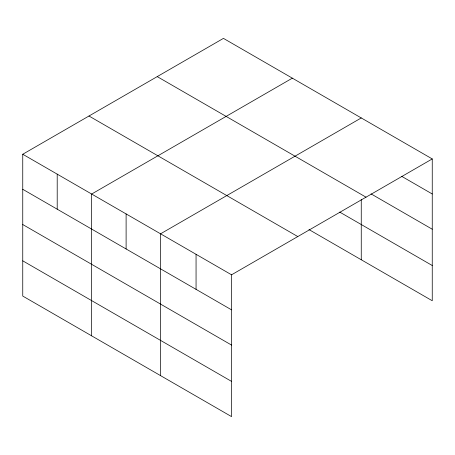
<?xml version="1.0" encoding="UTF-8"?>
<svg xmlns="http://www.w3.org/2000/svg" width="455" height="455" viewBox="0 0 455 455"><rect width="100%" height="100%" fill="white"/><g stroke="black" fill="none" stroke-linecap="round" stroke-linejoin="round"><path stroke-width="0.68" d="M22.75 154.251L231.555 274.803L231.555 416.621L22.75 296.068L22.75 154.251L223.445 38.379L432.25 158.931L432.25 300.749L308.962 229.57M292.349 78.163L91.654 194.035L91.654 335.847M361.259 117.947L160.564 233.813L160.564 375.631M231.555 274.803L432.25 158.931M401.651 176.312L432.25 193.978M371.047 193.881L432.25 229.212M157.214 76.616L366.019 197.169M339.726 212.093L432.25 265.515M88.981 116.014L297.786 236.566M22.75 189.297L231.555 309.849M22.75 224.531L231.555 345.083M22.75 260.834L231.555 381.387M361.259 199.392L361.259 259.76M196.06 254.311L196.06 289.357M126.109 213.924L126.109 248.97M57.205 174.14L57.205 209.186"/></g></svg>
